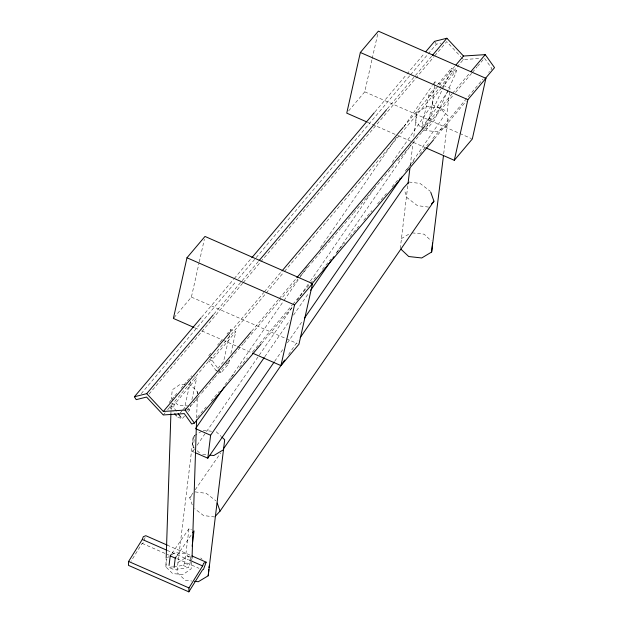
<?xml version="1.0" encoding="UTF-8"?>
<svg xmlns="http://www.w3.org/2000/svg" width="623" height="623" viewBox="0 0 623 623"><rect width="100%" height="100%" fill="white"/><g stroke="black" fill="none" stroke-linecap="round" stroke-linejoin="round"><path stroke-width="0.47" stroke-dasharray="3.12 2.34" d="M191.783 562.133L191.105 568.892L183.107 574.445L172.657 573.619L165.882 566.891L166.131 559.15M170.897 413.984L171.029 410.113M171.06 409.14L171.185 405.269M196.642 417.94L197.312 397.614M197.436 393.744L197.507 391.812L190.731 385.084L185.981 384.703M165.882 566.891L166.653 559.174M196.923 397.599L196.634 400.496L192.998 403.019M197.312 393.736L197.507 391.812M201.564 431.318L193.317 436.271L176.823 572.303L185.304 580.293L191.798 581.01M193.317 436.271L192.312 446.123L194.438 448.116M400.262 248.546L407.769 185.716M443.701 153.764L448.132 115.987L439.651 108.005L426.654 106.564L416.756 112.506L415.751 122.357L422.822 129.008M194.485 452.36L192.709 451.582L194.703 435.329M173.591 566.735L183.162 565.435L184.758 563.13L188.987 528.709L191.502 529.815M172.633 566.86L168.81 567.382L173.84 569.586L188.193 567.646L189.789 565.334L190.381 560.552M190.498 559.594L190.848 556.728M410.253 165.484L413.088 142.371M413.797 136.593L416.756 112.506M392.295 162.369L432.105 104.687L434.574 84.619M434.69 83.661L434.924 81.745L450.016 88.373L449.783 90.28M406.842 169.791L447.197 111.315L449.666 91.238M174.012 317.691L191.401 297.101L199.041 262.984M199.259 262.034L204.352 239.287M176.441 411.219L173.63 407.349L174.245 404.615L196.759 377.959L194.244 376.86M182.656 410.082L184.533 407.863L190.459 381.416M188.31 411.546L189.563 410.066L190.622 405.347M191.892 399.678L196.759 377.959M229.428 360.086L228.586 363.863L221.079 372.749L212.653 361.145L213.268 358.412L235.774 331.755L230.744 329.551L226.99 333.99M229.474 335.213L223.548 361.651L216.049 370.545L208.744 360.483M230.323 331.436L230.744 329.551M230.907 353.475L235.774 331.755M348.623 110.933L364.767 91.815L371.986 59.59M372.204 58.64L377.935 33.042M424.17 128.182L421.654 127.076L428.85 94.969L435.103 87.57M425.011 128.548L426.685 129.288L433.881 97.18L440.757 89.034M421.654 127.076L429.154 118.191L450.748 71.045L451.356 68.312L456.386 70.524L455.779 73.249L434.192 120.403L426.685 129.288M145.112 537.524L143.088 542.999L142.153 543.381L131.001 561.3M230.907 377.367L283.434 301.259M283.987 300.457L298.915 278.824M299.468 278.022L307.209 266.808M320.479 247.58L396.773 137.029M403.961 126.609L432.16 85.756M432.712 84.954L434.924 81.745M192.709 451.582L194.921 448.373M197.133 445.172L205.979 432.354M206.532 431.552L292.779 306.578M297.202 300.169L309.919 281.744M310.472 280.942L375.716 186.409M264.798 356.745L289.679 320.697M293.55 315.09L309.031 292.654M336.124 253.405L411.312 144.45M424.582 125.223L448.91 89.969M274.696 361.262L283.543 348.444M287.413 342.837L302.895 320.409M192.234 504.887L189.704 497.769L193.021 492.972M195.225 489.764L220.651 452.929M288.62 354.44L298.012 340.828M171.87 553.512L188.987 528.709M176.901 555.716L191.806 534.121M201.603 317.193L233.625 279.268M234.256 278.528L251.209 258.452M374.914 111.969L406.313 74.791M406.936 74.044L424.52 53.228M141.226 393.705L236.047 281.432M238.554 278.458L409.981 75.469M410.612 74.721L427.565 54.645M428.196 53.905L436.357 44.233L441.061 43.057M213.915 314.101L241.545 281.386M242.176 280.638L258.498 261.31M387.226 108.877L414.856 76.162M415.486 75.422L431.809 56.086M149.068 394.086L242.627 283.294M243.258 282.554L260.212 262.478M260.835 261.73L434.145 56.514M434.776 55.766L446.707 41.64L460.849 56.779M171.091 400.192L169.215 402.411L174.245 404.615M171.714 399.444L174.214 396.485M174.845 395.745L177.345 392.786M181.098 388.339L183.598 385.38M184.221 384.64L186.721 381.673M187.352 380.933L191.728 375.755M210.738 353.241L208.238 356.208L213.268 358.412M217.614 345.095L219.491 342.876M220.114 342.136L223.244 338.437M437.603 84.603L451.356 68.312M230.526 331.888L263.809 292.475M264.432 291.735L281.386 271.659M403.836 126.664L454.697 66.435M163.265 414.957L165.15 412.722M167.657 409.747L265.616 293.752M266.247 293.012L283.831 272.189M284.454 271.449L438.927 88.536M439.558 87.788L463.419 59.535L479.663 58.5M441.38 88.295L456.386 70.524M180.156 413.041L182.033 410.822M251.645 331.241L278.645 299.266M279.275 298.526L296.229 278.45M425.587 125.278L451.955 94.042M452.586 93.302L470.17 72.478M186.799 410.635L201.245 393.534M201.868 392.794L213.798 378.667M214.429 377.92L226.99 363.053M227.613 362.306L243.313 343.717M243.943 342.977L297.942 279.026M300.457 276.051L311.134 263.412M311.757 262.672L324.318 247.798M324.949 247.058L340.641 228.462M341.272 227.722L353.202 213.596M353.833 212.848L366.386 197.982M367.017 197.234L395.278 163.779M397.786 160.804L408.462 148.165M409.085 147.417L421.646 132.543M422.277 131.803L453.046 95.366M455.553 92.391L471.884 73.062M472.514 72.323L476.906 67.113M477.537 66.373L484.445 58.188L491.882 68.592L488.736 72.307M184.564 415.993L182.056 418.952L177.025 416.748M197.374 417.317L206.166 406.912M211.189 400.963L219.358 391.291M225.004 384.601L233.796 374.189M239.45 367.5L247.611 357.836M252.634 351.886L292.195 305.044M292.826 304.297L309.779 284.22M310.402 283.481L316.686 276.044M322.332 269.354L331.125 258.942M336.778 252.253L344.94 242.581M349.962 236.631L358.755 226.227M363.777 220.277L371.947 210.613M377.593 203.916L386.385 193.512M392.038 186.814L399.569 177.89M405.223 171.2L414.015 160.789M419.668 154.099L428.46 143.687M432.853 138.485L471.159 93.131M471.782 92.383L483.09 79.004M261.574 343.499L292.966 306.314M434.254 139.015L466.277 101.097M189.704 497.769L193.309 493.852M167.478 557.702L168.934 556.689M171.839 554.672L174.752 552.648L185.202 553.481L191.977 560.202M447.135 125.83L437.229 131.78L424.232 130.339M401.267 238.695L410.339 233.243M177.828 562.46L187.725 556.51L190.506 556.822M185.031 384.632L180.281 384.251L172.275 389.811L171.411 398.494L173.443 400.511M188.637 406.048L178.186 405.223L174.121 401.189M412.091 232.854L424.162 234.186L431.225 240.836M203.215 430.322L211.571 431.248M202.654 454.307L207.295 454.821M408.976 182.002L420.112 183.466L430.454 191.425M428.531 207.093L417.394 205.629L407.053 197.67L404.202 189.665M195.116 491.89L206.252 493.354L215.854 500.744M214.67 516.981L203.526 515.517L194.664 508.695M450.748 71.045L455.779 73.249M428.85 94.969L433.881 97.18M432.105 104.687L447.197 111.315M429.154 118.191L434.192 120.403M364.767 91.815L458.98 133.135M459.867 133.524L471.416 138.594M367.196 122.108L397.419 135.362M398.307 135.752L412.527 141.989M413.415 142.379L424.972 147.449M191.401 297.101L285.607 338.429M286.494 338.819L297.163 343.499M194.719 327.784L198.278 329.349M201.829 330.906L222.271 339.87M223.159 340.259L236.491 346.108M237.379 346.497L251.599 352.735M226.063 362.757L228.586 363.863M209.297 359.673L212.653 361.145M216.049 370.545L218.564 371.643M219.405 372.009L221.079 372.749M184.533 407.863L187.048 408.961M187.889 409.334L189.563 410.066M170.281 405.877L173.63 407.349M167.089 545.047L191.066 555.56M167.143 550.366L188.45 559.711M142.153 543.381L168.794 555.07M176.784 558.574L198.978 568.308M184.758 563.13L189.789 565.334M183.162 565.435L188.193 567.646M216.212 431.762L221.165 436.419M197.265 450.779L200.801 454.105M200.723 557.951L202.132 559.283M461.487 57.472L463.419 59.535M169.729 406.687L173.093 411.328M434.566 41.328L436.357 44.233"/><path stroke-width="0.93" d="M167.089 545.047L145.782 535.702L143.298 536.722L142.285 539.456L128.595 561.44L128.463 565.365L188.839 591.85L202.53 569.866L203.464 569.484L206.158 562.187L191.954 555.95M166.17 558.185L170.897 413.984M188.839 591.85L188.971 587.925L202.662 565.941L203.666 563.208L206.158 562.187M192.04 558.27L196.58 419.879M194.586 581.321L198.301 581.726L208.199 575.784L208.837 569.515M209.017 567.724L209.203 565.933M208.199 575.784L224.693 439.745L221.866 437.089M400.971 249.208L408.743 256.528L421.74 257.969L431.638 252.019L432.549 243.063M169.043 565.466L170.219 555.911L171.317 554.306M174.074 567.678L175.25 558.115L176.348 556.518M192.141 546.215L194.018 530.921L192.912 532.517M195.373 452.75L207.802 458.201L210.621 435.259L264.245 357.547M408.003 183.793L409.895 168.374M431.638 252.019L443.467 155.695M252.486 353.124L280.926 365.6L298.939 344.278L312.536 283.613L204.99 236.444L186.986 257.766L173.389 318.431L193.831 327.394M280.926 365.6L294.523 304.935L312.536 283.613M425.859 147.838L454.299 160.313L472.304 138.984L485.901 78.319L378.363 31.15L360.351 52.472L346.754 113.137L366.308 121.719M454.299 160.313L467.889 99.649L485.901 78.319M196.074 427.837L224.272 386.976M310.69 290.256L331.701 259.807M332.807 258.21L333.912 256.606M207.802 458.201L274.143 362.064M304.554 318.003L401.866 177.002M223.416 448.926L284.75 360.047M300.224 337.627L403.564 187.889L408.377 182.656M215.27 516.327L220.075 511.094L433.943 201.206L430.773 192.312M260.944 344.239L194.384 423.056L191.728 424.014L184.291 413.61L163.265 414.957L146.553 397.061L136.203 399.655L134.412 396.75L200.972 317.932M251.84 257.704L374.283 112.708M425.774 51.74L434.566 41.328L446.878 38.244L463.489 56.023L485.239 54.637L494.537 67.634L485.115 78.786M134.412 396.75L146.724 393.658L213.292 314.841M259.129 260.562L386.603 109.625M432.44 55.346L446.878 38.244M146.724 393.658L163.335 411.445L229.895 332.627M282.017 270.912L403.206 127.404M455.958 64.948L463.489 56.023M163.335 411.445L185.086 410.059L251.014 331.981M296.86 277.702L424.956 126.017M470.793 71.738L485.239 54.637M311.804 284.01L433.624 139.762M431.537 203.822L433.943 201.206M223.696 449.596L213.798 455.545L210.083 455.133M360.351 52.472L467.889 99.649M186.986 257.766L294.523 304.935M195.521 428.64L210.621 435.259M142.285 539.456L166.255 549.977M189.337 560.1L202.662 565.941M170.219 555.911L175.25 558.115M128.595 561.44L188.971 587.925M178.123 413.54L180.935 417.402M174.783 413.649L176.465 415.969M185.086 410.059L194.384 423.056M217.225 503.088L220.075 511.094"/></g></svg>
